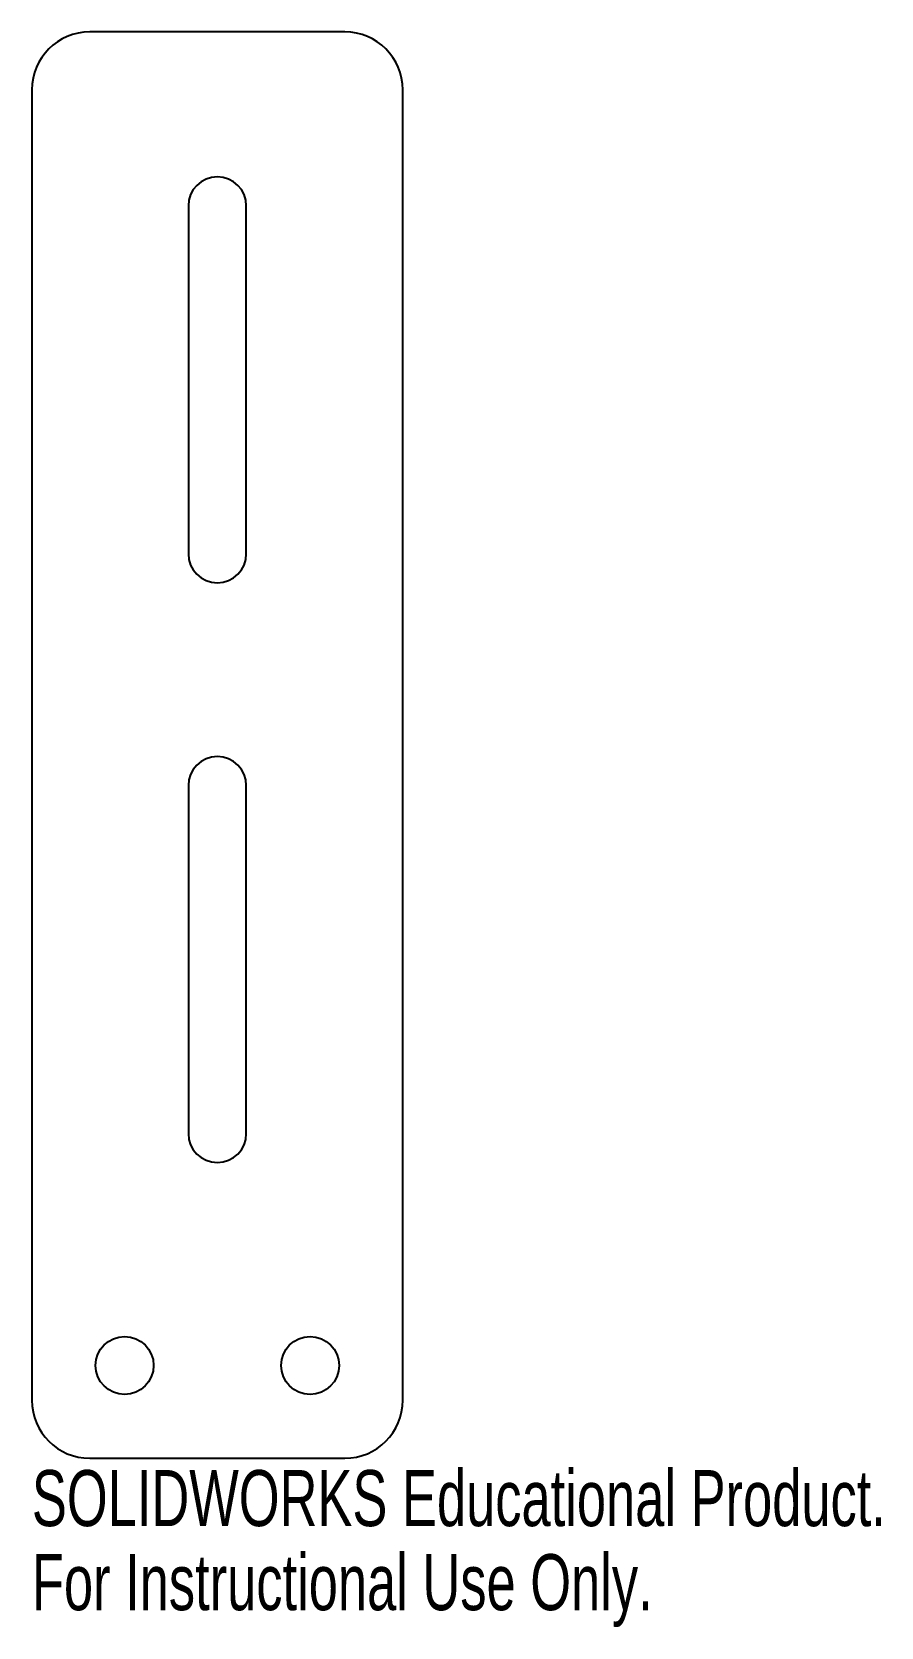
# Model space of a CAD drawing. Header units: millimetres. Extents: x -16 to 57, y -15 to 123.
import ezdxf

# ---------------------------------------------------------------- set-up
doc = ezdxf.new("R2010")
doc.units = ezdxf.units.MM
doc.styles.add('SLDTEXTSTYLE0', font='TXT', dxfattribs={"width": 0.7})

msp = doc.modelspace()

# ---------------------------------------------------------------- linework, layer by layer
at = {"color": 7, "linetype": 'Continuous', "lineweight": 25}
for p, q in [((11, 123), (-11, 123)), ((-16, 118), (-16, 5)), ((16, 5), (16, 118)), ((-2.5, 108), (-2.5, 78)), ((2.5, 78), (2.5, 108)), ((-2.5, 58), (-2.5, 28)), ((2.5, 28), (2.5, 58)), ((-11, 0), (11, 0))]:
    msp.add_line(p, q, dxfattribs=at)
for centre in [(-8, 8), (8, 8)]:
    msp.add_circle(centre, 2.5, dxfattribs=at)
for centre, radius, start, end in [((-11, 118), 5, 90, 180), ((11, 118), 5, 0, 90), ((0, 108), 2.5, 0, 180), ((0, 78), 2.5, 180, 0), ((0, 58), 2.5, 0, 180), ((0, 28), 2.5, 180, 0), ((-11, 5), 5, 180, 270), ((11, 5), 5, 270, 0)]:
    msp.add_arc(centre, radius, start, end, dxfattribs=at)

# ---------------------------------------------------------------- texts
at = {"color": 7, "linetype": 'Continuous', "char_height": 4.8336, "attachment_point": 1, "style": 'SLDTEXTSTYLE0'}
for s, insert in [('SOLIDWORKS Educational Product.', (-16, -1.02)), ('For Instructional Use Only.', (-16, -8.27))]:
    msp.add_mtext(s, dxfattribs=dict(at, insert=insert))

doc.saveas('drawing.dxf')
